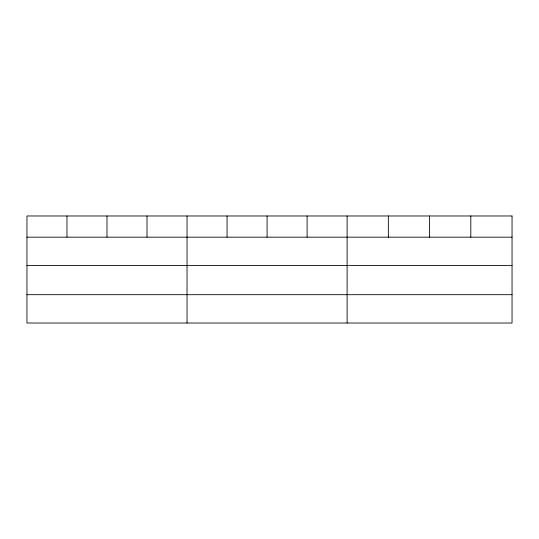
<?xml version="1.0" encoding="UTF-8"?>
<svg xmlns="http://www.w3.org/2000/svg" width="539" height="539" viewBox="0 0 539 539"><rect width="100%" height="100%" fill="white"/><g stroke="black" fill="none" stroke-linecap="round" stroke-linejoin="round"><path stroke-width="0.81" d="M26.95 237.167L512.05 237.167M26.95 265.498L512.05 265.498M26.95 294.692L512.05 294.692M470.816 215.977L470.816 237.167M429.583 215.977L429.583 237.167M388.349 215.977L388.349 237.167M347.116 215.977L347.116 323.023M307.095 215.977L307.095 237.167M267.074 215.977L267.074 237.167M227.054 215.977L227.054 237.167M187.033 215.977L187.033 323.023M147.012 215.977L147.012 237.167M106.992 215.977L106.992 237.167M66.971 215.977L66.971 237.167M512.05 215.977L26.95 215.977L26.95 323.023L512.05 323.023L512.05 215.977"/></g></svg>
